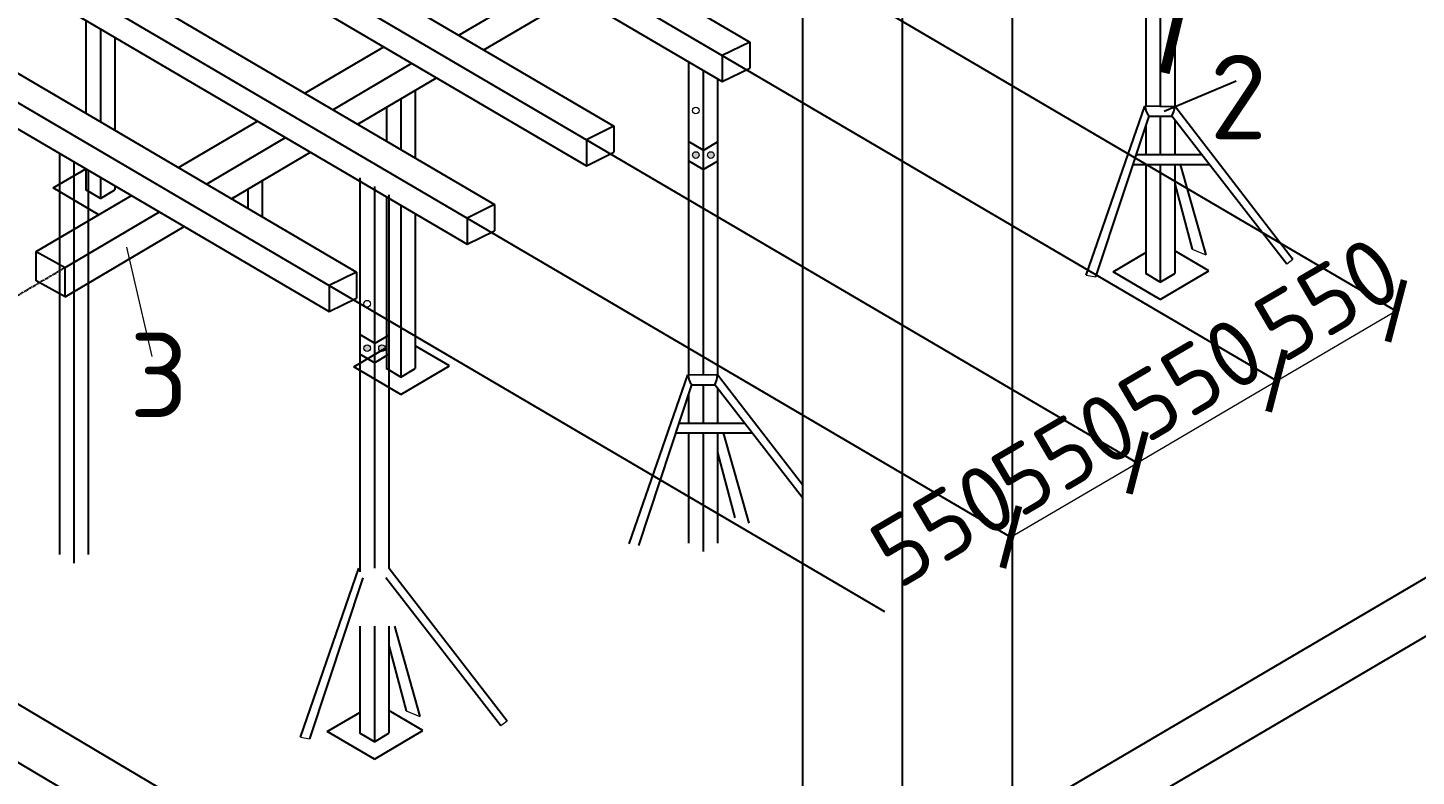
# Model space of a CAD drawing. Header units: millimetres. Extents: x 5763 to 12018931, y 39842 to 3600577.
# Drawn here: x 669225 to 678476, y 425294 to 430280 of the extents above; entities that cross this region are included whole.
import ezdxf

# ---------------------------------------------------------------- set-up
doc = ezdxf.new("R2010")
doc.units = ezdxf.units.MM
doc.linetypes.add('DASHED2', pattern=[9.525, 6.35, -3.175])
doc.layers.add('jiu', color=7, linetype='Continuous', lineweight=25)
doc.layers.add('тонкая', color=7, linetype='Continuous', lineweight=20)
doc.layers.add('LINES', color=7, linetype='Continuous')
doc.styles.add('ISOCPEUR', font='isocpeur.ttf')

# ---------------------------------------------------------------- blocks, each defined once
blk = doc.blocks.new('_ArchTick')
at = {"color": 0, "linetype": 'ByBlock', "const_width": 0.15}
blk.add_lwpolyline([(-0.5, -0.5), (0.5, 0.5)], dxfattribs=at)

msp = doc.modelspace()

# ---------------------------------------------------------------- hatches: boundary and pattern name
at = {"layer": 'тонкая', "ltscale": 10}
h = msp.add_hatch(color=256, dxfattribs=at)
h.set_gradient(color2=(0, 0, 0), one_color=1)
h.paths.add_polyline_path([(673654.54271, 429432.02624, 1), (673698.79714, 429432.02624, 1)])
h.paths.add_polyline_path([(673753.45149, 429432.02624, 1), (673797.70592, 429432.02624, 1)])
h = msp.add_hatch(color=256, dxfattribs=at)
h.set_gradient(color2=(0, 0, 0), one_color=1)
h.paths.add_polyline_path([(671464.14631, 428145.39931, 1), (671508.40074, 428145.39931, 1)])
h.paths.add_polyline_path([(671563.05509, 428145.39931, 1), (671607.30952, 428145.39931, 1)])

# ---------------------------------------------------------------- linework, layer by layer
at = {"layer": 'jiu', "color": 7}
msp.add_line((676796.26877, 429724.29565), (677275.74129, 429926.66194), dxfattribs=at)
at = {"layer": 'jiu', "color": 7, "lineweight": 25}
for p, q in [((676277.42986, 428630.65416), (676667.44394, 429756.46799)), ((676341.02368, 428619.6871), (676695.61474, 429690.86592)), ((676866.17239, 429753.51181), (676667.44394, 429756.46799)), ((676695.61474, 429690.86592), (676847.29821, 429690.86592)), ((677612.87635, 428704.32781), (676847.29821, 429690.86592)), ((677653.90671, 428735.99137), (676866.39411, 429756.46799)), ((676610.89558, 429434.93908), (677045.90381, 429434.93908)), ((676589.17941, 429369.33702), (677096.81265, 429369.33702)), ((676903.21319, 429369.33702), (677073.45281, 428768.22937)), ((676866.39411, 429239.89291), (676982.05559, 428805.15035)), ((673232.164, 426841.88156), (673622.17808, 427967.69539)), ((673820.90653, 427964.73921), (673622.17808, 427967.69539)), ((674386.67072, 427234.85269), (673821.12825, 427967.69539)), ((673295.75783, 426830.9145), (673650.34889, 427902.09332)), ((673650.34889, 427902.09332), (673802.03236, 427902.09332)), ((674386.67072, 427148.71755), (673802.03236, 427902.09332)), ((673543.91356, 427580.56442), (674051.54679, 427580.56442)), ((673565.62973, 427646.16649), (674000.63796, 427646.16649)), ((673857.94734, 427580.56442), (674028.18695, 426979.45677)), ((673821.12825, 427451.12031), (673936.78974, 427016.37775)), ((671041.76761, 425555.25463), (671431.78168, 426681.06846)), ((672418.24445, 425660.59184), (671630.73185, 426681.06846)), ((671105.36143, 425544.28757), (671459.95249, 426615.46639)), ((672377.2141, 425628.92828), (671611.63596, 426615.46639)), ((671667.55094, 426293.93749), (671837.79055, 425692.82984)), ((671630.73185, 426164.49338), (671746.39334, 425729.75082))]:
    msp.add_line(p, q, dxfattribs=at)
for centre, radius, start, end in [((676766.13681, 429755.46817), 95.63896, 179.40101034, 222.491467365), ((676708.61416, 429766.81534), 158.11888, 331.292971868, 356.24786649), ((673720.87095, 427966.69557), 95.63896, 179.40101034, 222.491467365), ((673663.3483, 427978.04274), 158.11888, 331.292971868, 356.24786649)]:
    msp.add_arc(centre, radius, start, end, dxfattribs=at)
at = {"layer": 'LINES'}
for p, q in [((673114.26548, 423429.94497), (695522.04893, 436592.15509)), ((695522.04893, 436194.08144), (673114.26548, 423041.94321)), ((663110.8014, 434143.01715), (672152.51445, 428838.75524)), ((663110.8014, 433524.61539), (671416.40174, 428652.1892)), ((663110.8014, 433328.04813), (671233.68061, 428562.81409)), ((666385.89363, 433210.16635), (672948.0364, 429360.52816)), ((666598.75721, 433258.78298), (672948.0364, 429534.01981)), ((666870.83975, 433295.73479), (673130.75753, 429623.39491)), ((668171.71501, 433253.56387), (673852.64633, 429920.88261)), ((663110.8014, 433154.55648), (671233.68061, 428389.32244)), ((668716.54578, 433107.43411), (673852.64633, 430094.37426)), ((665765.19196, 432955.89518), (672335.23558, 429101.62199)), ((669225.64963, 433005.33892), (674035.36746, 430183.74937)), ((665576.58047, 432869.97562), (672152.51445, 429012.24689)), ((676673.38138, 432285.76391), (676673.38138, 429756.37967)), ((675786.77785, 424999.7642), (675786.77785, 432197.51327)), ((676769.88774, 432229.14908), (676769.88774, 429754.94409)), ((676866.39411, 432172.53426), (676866.39411, 429756.46799)), ((675050.30275, 431776.76084), (675050.30275, 424567.16273)), ((672097.76746, 430229.39179), (672710.86504, 430590.70114)), ((674386.67072, 430540.45756), (674386.67072, 424956.78633)), ((674659.56652, 430553.85667), (678340.76923, 428394.30315)), ((672263.96052, 430131.89572), (672877.05811, 430493.20507)), ((669612.21373, 430329.00607), (669612.21373, 429710.60431)), ((669708.72009, 430272.39124), (669708.72009, 429653.98948)), ((669805.22646, 430215.77641), (669805.22646, 429597.37465)), ((671070.89433, 429843.33953), (671596.76346, 430153.2436)), ((674035.36746, 430183.74937), (673852.64633, 430094.37426)), ((674035.36746, 430183.74937), (674035.36746, 430010.25771)), ((673852.64633, 430094.37426), (677546.19798, 427927.57631)), ((673852.64633, 430094.37426), (673852.64633, 429920.88261)), ((671257.21203, 429734.03747), (671783.08116, 430043.94154)), ((673628.11553, 430052.60214), (673628.11553, 427967.60707)), ((673724.62189, 429995.98731), (673724.62189, 427966.17149)), ((673852.64633, 429920.88261), (674035.36746, 430010.25771)), ((671423.4051, 429636.54139), (671949.27423, 429946.44546)), ((673821.12825, 429939.37248), (673821.12825, 427967.69539)), ((673852.64633, 429920.88261), (673852.64633, 429920.88261)), ((671710.80703, 429805.91249), (671710.80703, 429467.93892)), ((671807.3134, 429862.78541), (671807.3134, 429411.3241)), ((671614.30067, 429749.03956), (671614.30067, 429524.55375)), ((676769.88774, 429690.86592), (676769.88774, 429434.93908)), ((670230.3389, 429347.98521), (670756.20803, 429657.88928)), ((673130.75753, 429623.39491), (672948.0364, 429534.01981)), ((673130.75753, 429623.39491), (673130.75753, 429449.90326)), ((676673.38138, 429623.70148), (676673.38138, 429434.93908)), ((676866.39411, 429666.2586), (676866.39411, 429434.93908)), ((670416.65661, 429238.68315), (670942.52574, 429548.58722)), ((672948.0364, 429534.01981), (676616.89421, 427381.70833)), ((672948.0364, 429534.01981), (672948.0364, 429360.52816)), ((673724.62189, 429465.38237), (673628.11553, 429522.22283)), ((673724.62189, 429462.26508), (673821.12825, 429518.92724)), ((669435.63219, 429444.13581), (669435.63219, 426770.68415)), ((670582.84967, 429141.18707), (671108.7188, 429451.09114)), ((672948.0364, 429360.52816), (673130.75753, 429449.90326)), ((673114.26548, 423429.94497), (663110.8014, 429360.86623)), ((669395.40237, 429212.45108), (669612.21373, 429339.74839)), ((669532.13855, 429387.52098), (669532.13855, 426713.84369)), ((669612.21373, 429340.5454), (669612.21373, 429200.15376)), ((669628.64491, 429330.90615), (669628.64491, 426770.68415)), ((672948.0364, 429360.52816), (672948.0364, 429360.52816)), ((673724.62189, 429335.45639), (673628.11553, 429392.29685)), ((673724.62189, 429335.45639), (673821.12825, 429392.11855)), ((676673.38138, 429369.33702), (676673.38138, 428642.12457)), ((676769.88774, 429369.33702), (676769.88774, 428585.28411)), ((676866.39411, 429369.33702), (676866.39411, 428642.12457)), ((669708.72009, 429283.93057), (669708.72009, 429143.3133)), ((669805.22646, 429227.31574), (669805.22646, 429200.15376)), ((670787.59359, 429266.66412), (670787.59359, 429021.07539)), ((671437.71913, 429279.95486), (671437.71913, 426656.76109)), ((669281.15023, 428788.61138), (669915.65261, 429162.53496)), ((669697.96461, 429034.24754), (669395.40237, 429212.45108)), ((669708.72009, 429143.3133), (669612.21373, 429200.15376)), ((669708.72009, 429143.3133), (669805.22646, 429200.15376)), ((670594.58087, 429152.91827), (670594.58087, 429134.30504)), ((670691.08723, 429209.79119), (670691.08723, 429077.69022)), ((671534.22549, 429223.34003), (671534.22549, 426679.54456)), ((671614.30067, 429154.49484), (671614.30067, 428009.77501)), ((671630.73185, 429166.7252), (671630.73185, 426681.06846)), ((669475.1471, 428683.83478), (670101.97032, 429053.23289)), ((671710.80703, 429097.88001), (671710.80703, 427952.93455)), ((671807.3134, 429041.26518), (671807.3134, 428009.77501)), ((672335.23558, 429101.62199), (672152.51445, 429012.24689)), ((672335.23558, 429101.62199), (672335.23558, 428928.13034)), ((673114.26548, 423041.94321), (663110.8014, 428972.86447)), ((669475.1471, 428488.39817), (670268.16338, 428955.73682)), ((672152.51445, 429012.24689), (672152.51445, 428838.75524)), ((672152.51445, 429012.24689), (675774.9618, 426887.16181)), ((672152.51445, 428838.75524), (672335.23558, 428928.13034)), ((669281.15023, 428593.17477), (669281.15023, 428788.61138)), ((669281.15023, 428788.61138), (669475.1471, 428683.83478)), ((672152.51445, 428838.75524), (672152.51445, 428838.75524)), ((676456.57002, 428654.4219), (676673.38138, 428781.7192)), ((677093.80609, 428660.06702), (676866.39411, 428794.00846)), ((669475.1471, 428488.39817), (669475.1471, 428683.83478)), ((669475.1471, 428488.39817), (669281.15023, 428593.17477)), ((671416.40174, 428652.1892), (671233.68061, 428562.81409)), ((671416.40174, 428652.1892), (671416.40174, 428478.69754)), ((676769.88774, 428469.88357), (676456.57002, 428654.4219)), ((676769.88774, 428585.28411), (676673.38138, 428642.12457)), ((676769.88774, 428469.88357), (677093.80609, 428660.06702)), ((676769.88774, 428585.28411), (676866.39411, 428642.12457)), ((671233.68061, 428562.81409), (671233.68061, 428389.32244)), ((671233.68061, 428562.81409), (674933.02939, 426392.61529)), ((671233.68061, 428389.32244), (671416.40174, 428478.69754)), ((671233.68061, 428389.32244), (671233.68061, 428389.32244)), ((671534.22549, 428178.75544), (671437.71913, 428235.5959)), ((671534.22549, 428175.63815), (671630.73185, 428232.30031)), ((671397.48931, 428022.07233), (671614.30067, 428149.36964)), ((672034.72539, 428027.71745), (671807.3134, 428161.6589)), ((671534.22549, 428048.82946), (671437.71913, 428105.66992)), ((671534.22549, 428048.82946), (671630.73185, 428105.49162)), ((671710.80703, 427837.534), (672034.72539, 428027.71745)), ((671710.80703, 427837.534), (671397.48931, 428022.07233)), ((671710.80703, 427952.93455), (671614.30067, 428009.77501)), ((671710.80703, 427952.93455), (671807.3134, 428009.77501)), ((673724.62189, 427902.09332), (673724.62189, 427646.16649)), ((673821.12825, 427877.486), (673821.12825, 427646.16649)), ((673628.11553, 427834.92888), (673628.11553, 427646.16649)), ((673628.11553, 427580.56442), (673628.11553, 426847.49502)), ((673724.62189, 427580.56442), (673724.62189, 426790.65456)), ((673821.12825, 427580.56442), (673821.12825, 426847.49502)), ((671437.71913, 426293.93749), (671437.71913, 425580.3054)), ((671534.22549, 426293.93749), (671534.22549, 425523.46494)), ((671630.73185, 426293.93749), (671630.73185, 425580.3054)), ((671220.90777, 425592.60273), (671437.71913, 425719.90003)), ((671858.14384, 425598.24785), (671630.73185, 425732.18929)), ((671534.22549, 425408.0644), (671220.90777, 425592.60273)), ((671534.22549, 425523.46494), (671437.71913, 425580.3054)), ((671534.22549, 425408.0644), (671858.14384, 425598.24785)), ((671534.22549, 425523.46494), (671630.73185, 425580.3054))]:
    msp.add_line(p, q, dxfattribs=at)
at = {"layer": 'LINES', "linetype": 'DASHED2'}
msp.add_line((668864.10581, 428323.73724), (669475.1471, 428683.83478), dxfattribs=at)
msp.add_line((668864.10581, 428323.73724), (669475.1471, 428683.83478), dxfattribs=at)
at = {"layer": 'тонкая', "ltscale": 10}
for p, q in [((669882.21092, 428819.08635), (670051.50337, 428091.09186)), ((676982.05559, 428805.15035), (677073.45281, 428768.22937)), ((677653.90671, 428735.99137), (677612.87635, 428704.32781)), ((676277.42986, 428630.65416), (676341.02368, 428619.6871)), ((677543.25692, 427926.65809), (678343.57558, 428395.4477)), ((678341.90645, 428392.36169), (678341.89674, 428392.37825)), ((676615.72562, 427380.73499), (677548.6823, 427929.26998)), ((677545.05759, 427929.5159), (677545.18386, 427929.30113)), ((677546.765, 427926.60465), (677546.75529, 427926.62122)), ((675772.02859, 426886.23118), (676619.7078, 427382.84059)), ((676617.27316, 427384.02195), (676617.39943, 427383.80718)), ((676618.03156, 427379.76696), (676618.02917, 427379.77103)), ((671746.39334, 425729.75082), (671837.79055, 425692.82984)), ((672418.24445, 425660.59184), (672377.2141, 425628.92828)), ((671041.76761, 425555.25463), (671105.36143, 425544.28757))]:
    msp.add_line(p, q, dxfattribs=at)
for centre in [(673676.66992, 429728.19444), (673676.66992, 429432.02624), (673775.57871, 429432.02624), (671486.27352, 428441.56751), (671486.27352, 428145.39931), (671585.18231, 428145.39931)]:
    msp.add_circle(centre, 22.12722, dxfattribs=at)

# ---------------------------------------------------------------- block references
for p, xscale, yscale, zscale, rotation in [((676873.49911, 430288.22054), 449.9999999999999, 449.9999999999999, 449.9999999999999, 211.5810357420832), ((678340.98697, 428393.93142), 300, 300, 300, 30.35979642786269), ((677545.84552, 427928.17438), 300.0000000000001, 300.0000000000001, 300.0000000000001, 210.3597964278626), ((677546.09617, 427927.74946), 300.0000000000002, 300.0000000000002, 300.0000000000002, 30.45354124399047), ((676617.1193, 427381.32413), 299.9999999999998, 299.9999999999998, 299.9999999999998, 30.36373116585261), ((676618.31174, 427382.25551), 299.9999999999997, 299.9999999999997, 299.9999999999997, 210.4535412439905), ((675774.61709, 426887.74764), 300, 300, 300, 210.3637311658526), ((675774.9618, 426887.16181), 300, 300, 300, 30.42974445389471)]:
    msp.add_blockref('_ArchTick', p, dxfattribs=dict(at, xscale=xscale, yscale=yscale, zscale=zscale, rotation=rotation))

# ---------------------------------------------------------------- texts
at = {"layer": 'jiu', "color": 7, "style": 'ISOCPEUR'}
for s, p in [('2', (677098.65032, 429536.4621)), ('3', (669901.35132, 427685.17395))]:
    msp.add_text(s, height=562.5, dxfattribs=at).set_placement(p)
at = {"layer": 'тонкая', "ltscale": 10, "char_height": 450, "attachment_point": 5, "style": 'ISOCPEUR'}
for insert, rotation in [((677884.86958, 428474.4365), 30.359796428), ((676977.159, 427941.25248), 30.453541244), ((676132.00713, 427444.81466), 30.363731166), ((675326.25391, 426971.51983), 30.429744454)]:
    msp.add_mtext('\\A1;550', dxfattribs=dict(at, insert=insert, rotation=rotation))

doc.saveas('drawing.dxf')
